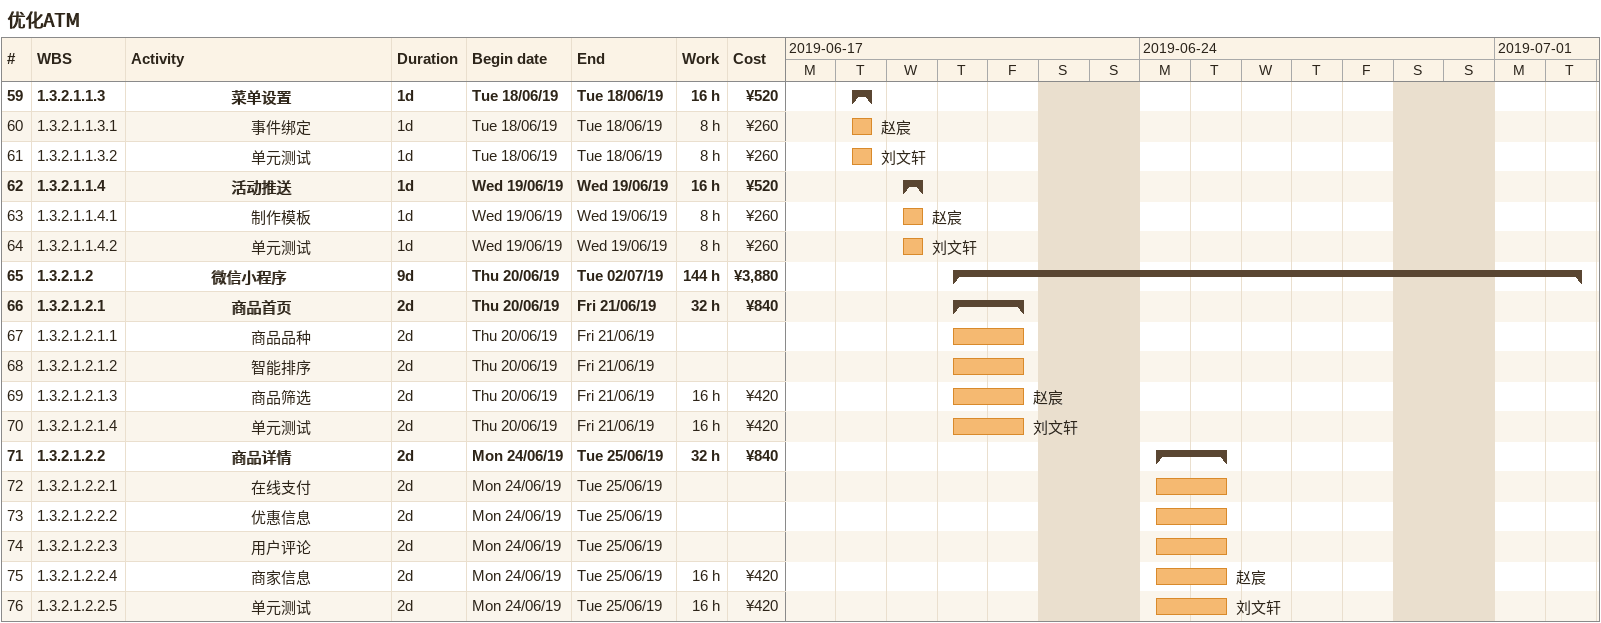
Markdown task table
优化ATM

| ID | WBS | Task | Duration | Start | Finish | Resources | Work (h) | Cost (¥) |
|---|---|---|---|---|---|---|---|---|
| 59 | 1.3.2.1.1.3 | **菜单设置** | 1d | 2019-06-18 | 2019-06-18 |  | 16 | 520 |
| 60 | 1.3.2.1.1.3.1 | 事件绑定 | 1d | 2019-06-18 | 2019-06-18 | 赵宸 | 8 | 260 |
| 61 | 1.3.2.1.1.3.2 | 单元测试 | 1d | 2019-06-18 | 2019-06-18 | 刘文轩 | 8 | 260 |
| 62 | 1.3.2.1.1.4 | **活动推送** | 1d | 2019-06-19 | 2019-06-19 |  | 16 | 520 |
| 63 | 1.3.2.1.1.4.1 | 制作模板 | 1d | 2019-06-19 | 2019-06-19 | 赵宸 | 8 | 260 |
| 64 | 1.3.2.1.1.4.2 | 单元测试 | 1d | 2019-06-19 | 2019-06-19 | 刘文轩 | 8 | 260 |
| 65 | 1.3.2.1.2 | **微信小程序** | 9d | 2019-06-20 | 2019-07-02 |  | 144 | 3880 |
| 66 | 1.3.2.1.2.1 | **商品首页** | 2d | 2019-06-20 | 2019-06-21 |  | 32 | 840 |
| 67 | 1.3.2.1.2.1.1 | 商品品种 | 2d | 2019-06-20 | 2019-06-21 |  |  |  |
| 68 | 1.3.2.1.2.1.2 | 智能排序 | 2d | 2019-06-20 | 2019-06-21 |  |  |  |
| 69 | 1.3.2.1.2.1.3 | 商品筛选 | 2d | 2019-06-20 | 2019-06-21 | 赵宸 | 16 | 420 |
| 70 | 1.3.2.1.2.1.4 | 单元测试 | 2d | 2019-06-20 | 2019-06-21 | 刘文轩 | 16 | 420 |
| 71 | 1.3.2.1.2.2 | **商品详情** | 2d | 2019-06-24 | 2019-06-25 |  | 32 | 840 |
| 72 | 1.3.2.1.2.2.1 | 在线支付 | 2d | 2019-06-24 | 2019-06-25 |  |  |  |
| 73 | 1.3.2.1.2.2.2 | 优惠信息 | 2d | 2019-06-24 | 2019-06-25 |  |  |  |
| 74 | 1.3.2.1.2.2.3 | 用户评论 | 2d | 2019-06-24 | 2019-06-25 |  |  |  |
| 75 | 1.3.2.1.2.2.4 | 商家信息 | 2d | 2019-06-24 | 2019-06-25 | 赵宸 | 16 | 420 |
| 76 | 1.3.2.1.2.2.5 | 单元测试 | 2d | 2019-06-24 | 2019-06-25 | 刘文轩 | 16 | 420 |
